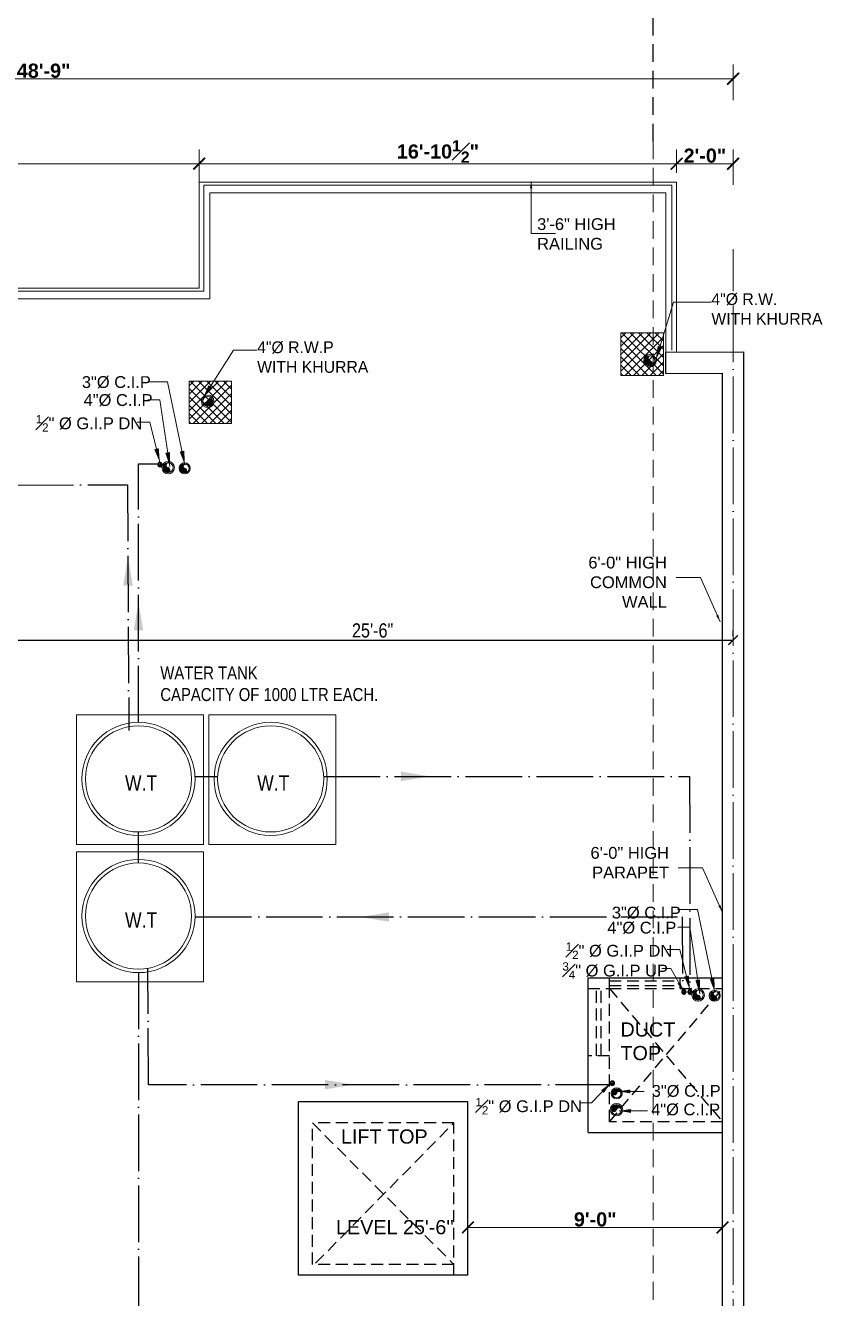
# Model space of a CAD drawing. Header units: feet. Extents: x 18471 to 30550, y -13540 to -11719.
# Drawn here: x 21718 to 22056, y -12922 to -12382 of the extents above; entities that cross this region are included whole.
import ezdxf

# ---------------------------------------------------------------- set-up
doc = ezdxf.new("R2010")
doc.units = ezdxf.units.FT
doc.header["$MEASUREMENT"] = 0
doc.header["$PDMODE"] = 2
doc.linetypes.add('ACAD_ISO04W100', pattern=[30, 24, -3, 0, -3])
doc.linetypes.add('DASHED', pattern=[0.75, 0.5, -0.25])
doc.layers.get('0').update_dxf_attribs({"lineweight": 30})
doc.layers.add('BLK_1_TERRACESERVICE_UTILITYDISTANCE', color=25, linetype='Continuous', true_color=0x995f4c, plot=False)
for name, color, linetype, lineweight in [('center line', 253, 'ACAD_ISO04W100', 5), ('CWS', 94, 'Continuous', 9), ('DIM', 7, 'Continuous', 18), ('P-SOIL', 6, 'Continuous', 18), ('P-WASTE', 130, 'Continuous', 18), ('PL-C.W.S', 90, 'ACAD_ISO04W100', 25), ('PLANTERS', 58, 'Continuous', 13), ('pub health ser', 22, 'Continuous', 30), ('SANTRY', 1, 'Continuous', 20), ('SANTRY TEXT', 174, 'Continuous', 9), ('SPECS', 7, 'Continuous', 13), ('stairs', 22, 'Continuous', 20), ('TEXT', 7, 'Continuous', 30), ('WALL', 10, 'Continuous', 30)]:
    doc.layers.add(name, color=color, linetype=linetype, lineweight=lineweight)
doc.layers.add('W2', color=173, linetype='Continuous')
doc.styles.add('AR. TEXT 01', font='arialbd.ttf')
doc.styles.add('DIM TEXT', font='GOTHIC.TTF', dxfattribs={"height": 5})
doc.styles.add('p.h tex', font='techb___.ttf')
doc.styles.get("Standard").update_dxf_attribs({"font": 'ARIALN.TTF'})
doc.styles.add('TEX02', font='GARA.TTF')
doc.dimstyles.new('DIM 50', dxfattribs={"dimtxt": 6, "dimasz": 3, "dimexe": 6, "dimexo": 4, "dimgap": 0.3125, "dimtad": 1, "dimzin": 3, "dimdsep": 46, "dimlunit": 4, "dimtxsty": 'AR. TEXT 01', "dimblk": 'DOT', "dimcen": 0.09, "dimclrd": 5, "dimclre": 5, "dimclrt": 5, "dimazin": 0, "dimtfac": 0.8, "dimtofl": 0, "dimtmove": 1, "dimatfit": 3, "dimfxl": 6, "dimfxlon": 1, "dimfrac": 1, "dimtolj": 1, "dimtzin": 0, "dimlwd": -1, "dimlwe": -1, "dimarcsym": 1})
doc.dimstyles.new('DIM STYLE', dxfattribs={"dimtxt": 5, "dimasz": 3, "dimexe": 0, "dimexo": 0, "dimgap": 1.5, "dimtad": 1, "dimdec": 4, "dimzin": 3, "dimdsep": 46, "dimlunit": 4, "dimtxsty": 'DIM TEXT', "dimblk": 'ARCHTICK', "dimcen": 0, "dimdle": 1, "dimclrd": 256, "dimclre": 253, "dimclrt": 256, "dimadec": 0, "dimazin": 0, "dimtfac": 0.75, "dimtdec": 4, "dimtofl": 0, "dimtmove": 1, "dimatfit": 3, "dimfxl": 1, "dimfrac": 1, "dimtolj": 1, "dimtzin": 0, "dimlwd": -1, "dimlwe": -1, "dimarcsym": 0})
doc.dimstyles.get("Standard").update_dxf_attribs({"dimtxt": 6, "dimasz": 4, "dimexe": 4, "dimexo": 4, "dimgap": 1, "dimtad": 1, "dimdec": 1, "dimzin": 3, "dimdsep": 46, "dimlunit": 4, "dimtxsty": 'Standard', "dimblk": 'ARCHTICK', "dimcen": 0.09, "dimadec": 0, "dimazin": 0, "dimtfac": 1.004999999999999, "dimtdec": 1, "dimtofl": 0, "dimtmove": 2, "dimatfit": 3, "dimfxl": 4, "dimfxlon": 1, "dimtolj": 1, "dimtzin": 0, "dimarcsym": 0})

# ---------------------------------------------------------------- blocks, each defined once
blk = doc.blocks.new('_ArchTick')
at = {"color": 0, "linetype": 'ByBlock', "const_width": 0.15}
blk.add_lwpolyline([(-0.5, -0.5), (0.5, 0.5)], dxfattribs=at)
blk = doc.blocks.new('*D219')
at = {"layer": 'Defpoints', "color": 0, "transparency": 16777216}
for p in [(22017.79801133277, -12404.78902547633), (22017.79801133277, -12556.33949283587), (21432.79801133277, -12602.67774282331)]:
    blk.add_point(p, dxfattribs=at)
at = {"layer": 'DIM', "ltscale": 5, "transparency": 16777216}
for p, q in [((21432.79801133277, -12413.78902547633), (21432.79801133277, -12398.78902547633)), ((22017.79801133277, -12413.78902547633), (22017.79801133277, -12398.78902547633)), ((21432.79801133277, -12404.78902547633), (22017.79801133277, -12404.78902547633))]:
    blk.add_line(p, q, dxfattribs=at)
at = {"layer": 'DIM', "transparency": 16777216, "xscale": 5, "yscale": 5, "zscale": 5, "rotation": 180}
blk.add_blockref('_ArchTick', (21432.79801133277, -12404.78902547633), dxfattribs=at)
at = {"layer": 'DIM', "transparency": 16777216, "xscale": 5, "yscale": 5, "zscale": 5}
blk.add_blockref('_ArchTick', (22017.79801133277, -12404.78902547633), dxfattribs=at)
at = {"layer": 'DIM', "transparency": 16777216, "insert": (21725.29801133277, -12401.41052547633), "char_height": 6, "attachment_point": 5, "style": 'AR. TEXT 01'}
blk.add_mtext('\\A1;48\'-9"', dxfattribs=at)
blk = doc.blocks.new('*D220')
at = {"layer": 'Defpoints', "color": 0, "transparency": 16777216}
for p in [(22013.29801133277, -12891.99212273939), (21905.29801133276, -12900.77331808455), (22013.29801133277, -12903.02432343301)]:
    blk.add_point(p, dxfattribs=at)
at = {"layer": 'DIM', "ltscale": 5, "transparency": 16777216}
for p, q in [((21905.29801133276, -12896.77331808455), (21905.29801133276, -12885.99212273939)), ((22013.29801133277, -12899.02432343301), (22013.29801133277, -12885.99212273939)), ((21905.29801133276, -12891.99212273939), (22013.29801133277, -12891.99212273939))]:
    blk.add_line(p, q, dxfattribs=at)
at = {"layer": 'DIM', "transparency": 16777216, "xscale": 5, "yscale": 5, "zscale": 5, "rotation": 180}
blk.add_blockref('_ArchTick', (21905.29801133276, -12891.99212273939), dxfattribs=at)
at = {"layer": 'DIM', "transparency": 16777216, "xscale": 5, "yscale": 5, "zscale": 5}
blk.add_blockref('_ArchTick', (22013.29801133277, -12891.99212273939), dxfattribs=at)
at = {"layer": 'DIM', "transparency": 16777216, "insert": (21959.29801133276, -12888.61362273939), "char_height": 6, "attachment_point": 5, "style": 'AR. TEXT 01'}
blk.add_mtext('\\A1;9\'-0"', dxfattribs=at)
blk = doc.blocks.new('RWP')
at = {"layer": 'P-SOIL'}
h = blk.add_hatch(color=7, dxfattribs=at)
edge = h.paths.add_edge_path()
edge.add_ellipse((-58225.88443678952, -118219.5594493906), major_axis=(1.494147372830069, 1.494147372830069), ratio=0.9999999999971358, start_angle=35.6182046845361, end_angle=125.618203281105)
edge.add_ellipse((-58225.88443678952, -118219.5594493906), major_axis=(1.494147372827425, 1.494147372827423), ratio=0.9999999999948398, start_angle=125.618203281105, end_angle=215.6182018617833)
edge.add_ellipse((-58226.11501198305, -118220.5921985362), major_axis=(0.7482431835796156, 0.7482431835796152), ratio=0.9999999999816468, start_angle=218.8220523718932, end_angle=392.4143515007202)
edge.add_ellipse((-58225.65386160055, -118218.5267002386), major_axis=(-0.7482431836025633, 0.7482431836025631), ratio=0.9999999999430152, start_angle=-51.1779422807781, end_angle=122.41435150089211, ccw=False)
at = {"layer": 'P-SOIL', "color": 7, "extrusion": (0, 0, -1)}
for centre, major_axis, ratio, start_param, end_param in [((-58225.88443678952, -118219.5594493906), (1.867684216040422, 1.867684216040422), 0.99999999999517, 3.926990816989658, 10.21017612416924), ((-58225.88443678952, -118219.5594493906), (-1.494147372831555, 1.494147372831555), 0.9999999999934598, 5.497787143778865, 11.78097245095845), ((-58226.11501198302, -118220.5921985362), (-0.7482431836144129, 0.7482431836144129), 0.9999999999042399, 1.005059168248902, 4.258487346123779)]:
    blk.add_ellipse(centre, major_axis=major_axis, ratio=ratio, start_param=start_param, end_param=end_param, dxfattribs=at)
at = {"layer": 'P-SOIL', "color": 7, "extrusion": (0, 0, -0.9999999999999998)}
blk.add_ellipse((-58225.65386160053, -118218.5267002386), major_axis=(0.7482431836246272, 0.7482431836246272), ratio=0.99999999987498, start_param=2.575855494946888, end_param=5.829283672833697, dxfattribs=at)
blk = doc.blocks.new('_Dot')
at = {"color": 0, "linetype": 'ByBlock', "lineweight": -2}
blk.add_line((-0.5, 0), (-1, 0), dxfattribs=at)
at = {"color": 0, "linetype": 'ByBlock', "const_width": 0.5}
blk.add_lwpolyline([(-0.25, 0, 1), (0.25, 0, 1)], format="xyb", close=True, dxfattribs=at)
blk = doc.blocks.new('V V F F')
at = {"layer": 'P-SOIL'}
h = blk.add_hatch(color=256, dxfattribs=at)
edge = h.paths.add_edge_path()
edge.add_ellipse((-1174.897316543749, -1791.3298966888), major_axis=(1.414213562375234, 1.414213562375234), ratio=0.9999999999999499, start_angle=324.3817967229876, end_angle=414.3817953112706, ccw=False)
edge.add_ellipse((-1174.897316543744, -1791.329896688799), major_axis=(-1.414213562371475, 1.414213562371475), ratio=0.9999999999999051, start_angle=144.3817981341165, end_angle=234.38179672296718, ccw=False)
edge.add_ellipse((-1174.679076648762, -1792.307395880055), major_axis=(-0.7082137126540621, 0.7082137126540621), ratio=0.9999999999993141, start_angle=-32.414351506228286, end_angle=141.1779476256419, ccw=False)
edge.add_ellipse((-1175.115556434453, -1790.352397491549), major_axis=(-0.7082137126629422, 0.7082137126629423), ratio=0.9999999999987264, start_angle=147.585648493852, end_angle=321.1779422778182)
for radius in [2.499999999999999, 1.999999999999998]:
    blk.add_circle((-1174.897316543745, -1791.329896688808), radius, dxfattribs=at)
for centre, start, end in [((-1174.679076648769, -1792.307395880055), 102.5856484936798, 288.9933520330306), ((-1175.115556434463, -1790.352397491549), 282.5856484936799, 108.9933520330306)]:
    blk.add_arc(centre, 1.001565437499833, start, end, dxfattribs=at)
blk = doc.blocks.new('100')
at = {"layer": 'P-WASTE'}
blk.add_hatch(color=256, dxfattribs=at).paths.add_polyline_path([(0.3260249795212076, 1.973248008309383, 0.4142135551564638), (-1.973248001145293, 0.3260250230132442, 0.414213555159394), (-0.3260250724852085, -1.973247998235819, 0.9455893433159012), (-1.45519e-11, -5.457e-12, -0.9455892991167292)])
for radius in [2.499999999999999, 1.999999999999998]:
    blk.add_circle((2.12549e-09, -3.00588e-09), radius, dxfattribs=at)
for centre, start, end in [((0.21823989284348, 0.9774991942531398), 71.00664796697363, 257.4143515063175), ((-0.21823989285076, -0.97749919425223), 251.0066479669736, 77.41435150631733)]:
    blk.add_arc(centre, 1.001565437499833, start, end, dxfattribs=at)
blk = doc.blocks.new('DF DF')
at = {"layer": 'PL-C.W.S', "ltscale": 2}
h = blk.add_hatch(dxfattribs=at)
h.set_pattern_fill('JIS_LC_20', color=256, scale=0.00030976, style=0)
h.set_pattern_definition([(135.0000000015881, (-713.6371133431317, -1892.405334894047), (0.0045997013275512, 0.0045997013272962), []), (135.0000000015881, (-713.6372434423317, -1892.405334894047), (0.0045997013275512, 0.0045997013272962), [])])
edge = h.paths.add_edge_path()
edge.add_ellipse((-1141.155969474507, -1786.047756641909), major_axis=(-0.0172638459292222, 3.67380965955e-05), ratio=0.9999999999448315, start_angle=109.7335148373989, end_angle=250.5103398213486)
edge.add_ellipse((-1141.150174988148, -1786.064019041909), major_axis=(-0.0325247972641925, 1.33438009235e-05), ratio=0.9999999999445645, start_angle=180.0235064780413, end_angle=270.02350647804116, ccw=False)
edge.add_ellipse((-1141.150174988148, -1786.064019041909), major_axis=(0.0325247727854484, 4.20759883691e-05), ratio=0.9999999999445631, start_angle=269.92587879808355, end_angle=359.9258787994174, ccw=False)
edge.add_ellipse((-1141.143692296203, -1786.080281441909), major_axis=(0.0175068814637724, 7.0747587468e-06), ratio=0.9999999999445439, start_angle=111.71059004010041, end_angle=248.24310202751678, ccw=False)
at = {"layer": 'PL-C.W.S', "ltscale": 2, "extrusion": (0, 0, -1)}
for centre, major_axis, ratio, start_param, end_param in [((-1141.150174988148, -1786.064019041909), (0.0403307360506055, 3.58698504617e-05), 0.99999999994456, 3.142482045763561, 9.425667352943147), ((-1141.150174988148, -1786.064019041909), (0.0325247258547981, 6.94492913112e-05), 0.9999999999445602, 3.14372792710681, 9.426913234286395), ((-1141.143692296203, -1786.080281441909), (-0.0175068160262084, 4.83866055586e-05), 0.9999999999442701, -1.194234800505054, 1.188707069907176), ((-1141.157000834208, -1786.047895540491), (0.0175068160262084, -4.83866055586e-05), 0.9999999999442701, -1.194234800505054, 1.188707069907176)]:
    blk.add_ellipse(centre, major_axis=major_axis, ratio=ratio, start_param=start_param, end_param=end_param, dxfattribs=at)
blk = doc.blocks.new('*D223')
at = {"layer": 'Defpoints', "color": 0, "transparency": 16777216}
for p in [(21791.29801133277, -12440.8034724353), (21456.79801133277, -12493.65837288003), (21791.29801133277, -12493.65837288003)]:
    blk.add_point(p, dxfattribs=at)
at = {"layer": 'DIM', "ltscale": 5, "transparency": 16777216}
for p, q in [((21456.79801133277, -12449.8034724353), (21456.79801133277, -12434.8034724353)), ((21791.29801133277, -12449.8034724353), (21791.29801133277, -12434.8034724353)), ((21456.79801133277, -12440.8034724353), (21791.29801133277, -12440.8034724353))]:
    blk.add_line(p, q, dxfattribs=at)
at = {"layer": 'DIM', "transparency": 16777216, "xscale": 5, "yscale": 5, "zscale": 5, "rotation": 180}
blk.add_blockref('_ArchTick', (21456.79801133277, -12440.8034724353), dxfattribs=at)
at = {"layer": 'DIM', "transparency": 16777216, "xscale": 5, "yscale": 5, "zscale": 5}
blk.add_blockref('_ArchTick', (21791.29801133277, -12440.8034724353), dxfattribs=at)
at = {"layer": 'DIM', "transparency": 16777216, "insert": (21624.04801133277, -12435.6255724353), "char_height": 6, "attachment_point": 5, "style": 'AR. TEXT 01'}
blk.add_mtext('\\A1;27\'-10{\\H0.800000x;\\S1#2;}"', dxfattribs=at)
blk = doc.blocks.new('*D224')
at = {"layer": 'Defpoints', "color": 0, "transparency": 16777216}
for p in [(21993.84049783186, -12440.8034724353), (21993.84049783186, -12448.65837288004), (21791.29801133277, -12493.65837288003)]:
    blk.add_point(p, dxfattribs=at)
at = {"layer": 'DIM', "ltscale": 5, "transparency": 16777216}
for p, q in [((21791.29801133277, -12449.8034724353), (21791.29801133277, -12434.8034724353)), ((21993.84049783186, -12444.65837288004), (21993.84049783186, -12434.8034724353)), ((21791.29801133277, -12440.8034724353), (21993.84049783186, -12440.8034724353))]:
    blk.add_line(p, q, dxfattribs=at)
at = {"layer": 'DIM', "transparency": 16777216, "xscale": 5, "yscale": 5, "zscale": 5, "rotation": 180}
blk.add_blockref('_ArchTick', (21791.29801133277, -12440.8034724353), dxfattribs=at)
at = {"layer": 'DIM', "transparency": 16777216, "xscale": 5, "yscale": 5, "zscale": 5}
blk.add_blockref('_ArchTick', (21993.84049783186, -12440.8034724353), dxfattribs=at)
at = {"layer": 'DIM', "transparency": 16777216, "insert": (21892.56925458232, -12435.6255724353), "char_height": 6, "attachment_point": 5, "style": 'AR. TEXT 01'}
blk.add_mtext('\\A1;16\'-10{\\H0.800000x;\\S1#2;}"', dxfattribs=at)
blk = doc.blocks.new('*D225')
at = {"layer": 'Defpoints', "color": 0, "transparency": 16777216}
for p in [(22017.79801133277, -12440.8034724353), (21993.84049783186, -12448.65837288004), (22017.79801133277, -12481.90713665107)]:
    blk.add_point(p, dxfattribs=at)
at = {"layer": 'DIM', "ltscale": 5, "transparency": 16777216}
for p, q in [((21993.84049783186, -12444.65837288004), (21993.84049783186, -12434.8034724353)), ((22017.79801133277, -12449.8034724353), (22017.79801133277, -12434.8034724353)), ((21993.84049783186, -12440.8034724353), (22017.79801133277, -12440.8034724353))]:
    blk.add_line(p, q, dxfattribs=at)
at = {"layer": 'DIM', "transparency": 16777216, "xscale": 5, "yscale": 5, "zscale": 5, "rotation": 180}
blk.add_blockref('_ArchTick', (21993.84049783186, -12440.8034724353), dxfattribs=at)
at = {"layer": 'DIM', "transparency": 16777216, "xscale": 5, "yscale": 5, "zscale": 5}
blk.add_blockref('_ArchTick', (22017.79801133277, -12440.8034724353), dxfattribs=at)
at = {"layer": 'DIM', "transparency": 16777216, "insert": (22005.81925458232, -12437.4309724353), "char_height": 6, "attachment_point": 5, "style": 'AR. TEXT 01'}
blk.add_mtext('\\A1;2\'-0"', dxfattribs=at)
blk = doc.blocks.new('*D233')
at = {"layer": 'BLK_1_TERRACESERVICE_UTILITYDISTANCE', "color": 0, "lineweight": -2, "transparency": 16777216}
for p, q in [((21711.91790543557, -12636.17244247835), (21711.91790543557, -12646.85698643132)), ((22017.79801133277, -12641.14485294914), (22017.79801133277, -12638.85698643132)), ((21711.91790543557, -12642.85698643132), (22017.79801133277, -12642.85698643132))]:
    blk.add_line(p, q, dxfattribs=at)
at = {"layer": 'Defpoints', "color": 0, "transparency": 16777216}
for p in [(21711.91790543557, -12632.17244247835), (22017.79801133277, -12642.85698643132), (22017.79801133277, -12645.14485294914)]:
    blk.add_point(p, dxfattribs=at)
at = {"layer": 'BLK_1_TERRACESERVICE_UTILITYDISTANCE', "color": 0, "lineweight": -2, "transparency": 16777216, "xscale": 4, "yscale": 4, "zscale": 4, "rotation": 180}
blk.add_blockref('_ArchTick', (21711.91790543557, -12642.85698643132), dxfattribs=at)
at = {"layer": 'BLK_1_TERRACESERVICE_UTILITYDISTANCE', "color": 0, "lineweight": -2, "transparency": 16777216, "xscale": 4, "yscale": 4, "zscale": 4}
blk.add_blockref('_ArchTick', (22017.79801133277, -12642.85698643132), dxfattribs=at)
at = {"layer": 'BLK_1_TERRACESERVICE_UTILITYDISTANCE', "color": 0, "transparency": 16777216, "insert": (21864.85795838417, -12638.79392336826), "char_height": 6, "attachment_point": 5}
blk.add_mtext('\\A1;25\'-6"', dxfattribs=at)

msp = doc.modelspace()

# ---------------------------------------------------------------- hatches: boundary and pattern name
at = {"layer": 'pub health ser', "lineweight": 0, "true_color": 0x939598}
h = msp.add_hatch(dxfattribs=at)
h.set_pattern_fill('ANSI37', color=252, scale=20, angle=-90.00000000000001, style=0)
h.set_pattern_definition([(-45.00000000000006, (-1713.084594339576, 46508.80748632332), (1.767766952966369, 1.767766952966367), []), (44.99999999999995, (-1713.084594339576, 46508.80748632332), (-1.767766952966367, 1.767766952966369), [])])
h.paths.add_polyline_path([(21988.2040877566, -12530.5778526118), (21988.20408775661, -12512.5778526118), (21970.20408775661, -12512.57785261178), (21970.20408775661, -12530.57785261178)])
edge = h.paths.add_edge_path(flags=16)
edge.add_ellipse((21978.52853494626, -12521.01587958235), major_axis=(0.7482431836542677, 0.7482431836542677), ratio=0.999999999800657, start_angle=51.17794786418325, end_angle=63.99335204062713)
edge.add_ellipse((21978.75911013978, -12522.04862872793), major_axis=(1.494147372824954, 1.494147372824954), ratio=1, start_angle=54.38179825586201, end_angle=60.789499034851985, ccw=False)
h = msp.add_hatch(dxfattribs=at)
h.set_pattern_fill('ANSI37', color=252, scale=20, angle=-90.00000000000001, style=0)
h.set_pattern_definition([(-45.00000000000006, (-1896.27288176689, 46488.40102027426), (1.767766952966369, 1.767766952966367), []), (44.99999999999995, (-1896.27288176689, 46488.40102027426), (-1.767766952966367, 1.767766952966369), [])])
h.paths.add_polyline_path([(21805.01580032928, -12550.98431866086), (21805.0158003293, -12532.98431866086), (21787.0158003293, -12532.98431866083), (21787.0158003293, -12550.98431866083)])
edge = h.paths.add_edge_path(flags=16)
edge.add_ellipse((21795.34024751894, -12541.4223456314), major_axis=(0.7482431836542677, 0.7482431836542677), ratio=0.999999999800657, start_angle=51.17794786418325, end_angle=63.99335204062713)
edge.add_ellipse((21795.57082271246, -12542.45509477699), major_axis=(1.494147372824954, 1.494147372824954), ratio=1, start_angle=54.38179825586201, end_angle=60.789499034851985, ccw=False)

# ---------------------------------------------------------------- linework, layer by layer
at = {"layer": 'center line'}
msp.add_line((22017.79801133277, -13036.65837288009, 0.02260156391333), (22017.79801133277, -12477.00063065624, 0.02260156391333), dxfattribs=at)
at = {"layer": 'PL-C.W.S', "ltscale": 2}
msp.add_line((21765.54985908702, -12737.40052979688, 0.02260156391333), (21765.54985908702, -12724.2374724346, 0.02260156391333), dxfattribs=at)
at = {"layer": 'PL-C.W.S', "elevation": 0.02260156391333}
for points in [[(21765.54985908699, -12677.7374724346), (21765.54985908699, -12568.05013423218), (21773.98128582561, -12568.09921931146)], [(21789.28846159479, -12700.6498612721), (21799.15081777176, -12700.6498612721)], [(21844.09821377906, -12700.6498612721), (21999.33991222822, -12700.6498612721), (21999.44739560043, -12791.36011939479)], [(21789.54640938593, -12760.3074373439), (21996.19946325119, -12760.3074373439), (21996.42519028532, -12790.65837288001)], [(21765.54985908702, -12783.90052979688), (21765.54985908702, -13038.52808888975), (21939.88279564509, -13038.52808888975), (21939.88279564509, -13188.51681598302)], [(21966.44256000833, -12831.43235531922), (21769.75040235963, -12831.43235531922), (21769.52349994446, -12782.30504214068)]]:
    msp.add_lwpolyline(points, dxfattribs=at)
at = {"layer": 'PL-C.W.S'}
msp.add_lwpolyline([(21443.06754878032, -12572.73076457674), (21443.06754878032, -12577.72269171013), (21760.81734531922, -12576.97269171013), (21761.45942319064, -12681.23104872307)], dxfattribs=at)
at = {"layer": 'PL-C.W.S', "ltscale": 2}
for points in [[(21763.08071169204, -12619.73720135026), (21761.08071169204, -12607.73720135026), (21759.08071169204, -12619.73720135026)], [(21767.54985908699, -12638.71201517057, 0.02260156391333), (21765.54985908699, -12626.71201517057, 0.02260156391333), (21763.54985908699, -12638.71201517057, 0.02260156391333)], [(21876.97179643966, -12698.6498612721, 0.02260156391333), (21888.97179643966, -12700.6498612721, 0.02260156391333), (21876.97179643966, -12702.6498612721, 0.02260156391333)], [(21871.85695430397, -12758.3074373439, 0.02260156391333), (21859.85695430397, -12760.3074373439, 0.02260156391333), (21871.85695430397, -12762.3074373439, 0.02260156391333)], [(21844.64795410778, -12829.43235531923, 0.02260156391333), (21856.64795410778, -12831.43235531922, 0.02260156391333), (21844.64795410778, -12833.43235531922, 0.02260156391333)]]:
    msp.add_solid(points, dxfattribs=at)
at = {"layer": 'PLANTERS', "ltscale": 15, "elevation": 0.02260156391333}
for points in [[(21993.79801133277, -12520.65837288003), (21993.84049783186, -12448.65837288004), (21791.29801133277, -12448.65837288004), (21791.29801133277, -12493.65837288004), (21456.79801133277, -12493.65837288003)], [(21991.74940058433, -12519.86560248369), (21991.7767044788, -12449.88067112541), (21793.24934381752, -12449.88067112541), (21793.24934381752, -12494.88067112541), (21458.74934381752, -12494.8806711254), (21458.74934381755, -12565.63067112254)], [(21989.29813905806, -12520.62446843618), (21989.30646469675, -12453.15837288004), (21795.79801133277, -12453.15837288004), (21795.79801133277, -12498.15837288004), (21461.29801133277, -12498.15837288003), (21461.2980113328, -12566.40837287718)]]:
    msp.add_lwpolyline(points, dxfattribs=at)
at = {"layer": 'pub health ser', "color": 252, "lineweight": 0, "true_color": 0x939598, "elevation": 0.02260156391333}
for points in [[(21970.20408775661, -12512.5778526118), (21988.20408775661, -12512.5778526118), (21988.20408775661, -12530.57785261179), (21970.20408775661, -12530.57785261179)], [(21787.0158003293, -12532.98431866086), (21805.0158003293, -12532.98431866086), (21805.0158003293, -12550.98431866085), (21787.0158003293, -12550.98431866085)]]:
    msp.add_lwpolyline(points, close=True, dxfattribs=at)
at = {"layer": 'SANTRY'}
msp.add_line((21793.14030370923, -12787.73523779217, 0.02260156391333), (21739.24528939704, -12787.73523779217, 0.02260156391333), dxfattribs=at)
at = {"layer": 'SANTRY', "elevation": 0.02260156391333}
for points in [[(21739.24528939704, -12674.51051448231), (21793.14030370923, -12674.51051448231), (21793.14030370923, -12729.57218042989), (21739.24528939704, -12729.57218042989)], [(21795.31994608544, -12674.51051448231), (21849.21496039764, -12674.51051448231), (21849.21496039764, -12729.57218042989), (21795.31994608544, -12729.57218042989)], [(21739.24528939704, -12732.6735718446), (21793.14030370923, -12732.6735718446), (21793.14030370923, -12787.73523779217), (21739.24528939704, -12787.73523779217)]]:
    msp.add_lwpolyline(points, close=True, dxfattribs=at)
at = {"layer": 'SANTRY'}
for centre, radius in [((21765.54985908699, -12701.7374724346, 0.02260156391333), 24), ((21821.62451577541, -12701.7374724346, 0.02260156391333), 24), ((21765.54985908699, -12701.7374724346, 0.02260156391333), 22.5), ((21821.62451577541, -12701.7374724346, 0.02260156391333), 22.5), ((21765.54985908702, -12759.90052979688, 0.02260156391333), 24), ((21765.54985908702, -12759.90052979688, 0.02260156391333), 22.5)]:
    msp.add_circle(centre, radius, dxfattribs=at)
at = {"layer": 'stairs'}
msp.add_line((21905.29801133276, -12909.15837288004, 0.02260156391333), (21905.29801133276, -12912.15837288004, 0.02260156391333), dxfattribs=at)
at = {"layer": 'W2', "linetype": 'DASHED', "ltscale": 10}
for p, q in [((21965.29801133277, -12790.65837288003, 0.02260156391333), (21965.29801133277, -12786.15837288003, 0.02260156391333)), ((21956.29801133277, -12790.65837288001, 0.02260156391333), (21965.29801133277, -12790.65837288003, 0.02260156391333)), ((21959.79801133277, -12819.15837288003, 0.02260156391333), (21959.79801133277, -12790.65837288003, 0.02260156391333)), ((21961.79801133277, -12819.15837288003, 0.02260156391333), (21961.79801133277, -12790.65837288003, 0.02260156391333)), ((21965.29801133277, -12787.40837288003, 0.02260156391333), (21995.29801133277, -12787.40837288003, 0.02260156391333)), ((21965.29801133277, -12789.40837288003, 0.02260156391333), (21995.29801133277, -12789.40837288003, 0.02260156391333)), ((21965.29801133277, -12847.15837288006, 0.02260156391333), (21965.29801133277, -12790.65837288003, 0.02260156391333)), ((21965.29801133277, -12790.65837288001, 0.02260156391333), (22013.29801133276, -12790.65837288001, 0.02260156391333)), ((21965.29801133277, -12847.15837288006, 0.02260156391333), (22013.29801133276, -12790.65837288001, 0.02260156391333)), ((21965.29801133277, -12790.65837288003, 0.02260156391333), (22013.29801133276, -12847.15837288006, 0.02260156391333)), ((21965.29801133277, -12819.15837288003, 0.02260156391333), (21956.29801133277, -12819.15837288003, 0.02260156391333)), ((21839.29801133276, -12907.65837288004, 0.02260156391333), (21839.29801133276, -12847.65837288004, 0.02260156391333)), ((21899.29801133276, -12847.65837288004, 0.02260156391333), (21839.29801133276, -12847.65837288004, 0.02260156391333)), ((21839.29801133276, -12847.65837288004, 0.02260156391333), (21899.29801133276, -12907.65837288004, 0.02260156391333)), ((21840.68218703394, -12907.18062764693, 0.02260156391333), (21899.29801133276, -12847.65837288004, 0.02260156391333)), ((21899.29801133276, -12912.15837288004, 0.02260156391333), (21899.29801133276, -12847.65837288004, 0.02260156391333)), ((22013.29801133276, -12847.15837288006, 0.02260156391333), (21965.29801133277, -12847.15837288006, 0.02260156391333)), ((21899.29801133276, -12907.65837288004, 0.02260156391333), (21839.29801133276, -12907.65837288004, 0.02260156391333))]:
    msp.add_line(p, q, dxfattribs=at)
at = {"layer": 'W2'}
msp.add_line((21849.14619016476, -12907.65837288004, 0.02260156391333), (21849.14619016478, -12907.65837288004, 0.02260156391333), dxfattribs=at)
at = {"layer": 'WALL', "color": 3, "linetype": 'DASHED', "ltscale": 15}
msp.add_line((21983.93458956213, -12431.36349181266, 0.02260156391333), (21983.93458956213, -12353.71500867023, 0.02260156391333), dxfattribs=at)
at = {"layer": 'WALL', "color": 3, "linetype": 'DASHED', "lineweight": 13, "ltscale": 15}
msp.add_line((21983.93458956213, -12431.36349181266, 0.02260156391333), (21983.93458956213, -13186.25407082999, 0.02260156391333), dxfattribs=at)
at = {"layer": 'WALL', "lineweight": 25}
for p, q in [((21989.29710307872, -12520.76196588903, 0.02260156391333), (22022.29801133277, -12520.65837288006, 0.02260156391333)), ((21989.29710307872, -12529.76196588901, 0.02260156391333), (21989.29710307872, -12520.76196588901, 0.02260156391333)), ((22022.29801133277, -12988.65837288005, 0.02260156391333), (22022.29801133277, -12520.65837288004, 0.02260156391333)), ((21989.29710307872, -12529.76196588903, 0.02260156391333), (22013.29801133277, -12529.65837288006, 0.02260156391333)), ((22013.29801133277, -12786.15837288003, 0.02260156391333), (22013.29801133277, -12529.65837288004, 0.02260156391333)), ((21956.29801133277, -12851.65837288006, 0.02260156391333), (21956.29801133277, -12786.15837288001, 0.02260156391333)), ((21956.29801133277, -12786.15837288001, 0.02260156391333), (22013.29801133277, -12786.15837288003, 0.02260156391333)), ((22013.29801133276, -12851.65837288007, 0.02260156391333), (22013.2980113328, -12786.15837288, 0.02260156391333)), ((21833.39619016476, -12912.15837288004, 0.02260156391333), (21833.39619016476, -12838.65837288006, 0.02260156391333)), ((21888.79801133277, -12838.65837288004, 0.02260156391333), (21833.39619016476, -12838.65837288006, 0.02260156391333)), ((21905.29801133276, -12838.65837288004, 0.02260156391333), (21888.79801133277, -12838.65837288004, 0.02260156391333)), ((21905.29801133276, -12912.15837288004, 0.02260156391333), (21905.29801133276, -12838.65837288004, 0.02260156391333)), ((21956.29801133277, -12851.65837288006, 0.02260156391333), (22013.29801133276, -12851.65837288007, 0.02260156391333)), ((22013.29801133277, -12979.65837288006, 0.02260156391333), (22013.29801133277, -12851.65837288007, 0.02260156391333)), ((21849.14619016476, -12912.15837288004, 0.02260156391333), (21833.39619016476, -12912.15837288004, 0.02260156391333)), ((21905.29801133276, -12912.15837288004, 0.02260156391333), (21849.14619016476, -12912.15837288004, 0.02260156391333))]:
    msp.add_line(p, q, dxfattribs=at)
at = {"layer": 'WALL'}
msp.add_line((21995.29801133277, -12790.65837288003, 0.02260156391333), (21995.29801133277, -12786.15837288003, 0.02260156391333), dxfattribs=at)

# ---------------------------------------------------------------- block references
at = {"layer": 'P-SOIL', "xscale": -1.056521739650629, "yscale": 1.056521739184969, "zscale": 1.056521739115739}
for p in [(20536.8055351658, -10677.13652111627), (20761.65593564207, -10900.82274904086, 0.02260156391333)]:
    msp.add_blockref('V V F F', p, dxfattribs=at)
at = {"layer": 'P-SOIL', "xscale": -1.056521739650629, "yscale": 1.056521739184969, "zscale": 1.056521739115739, "rotation": 270}
msp.add_blockref('V V F F', (23860.91000419319, -11600.7028818167, 0.02260156391333), dxfattribs=at)
at = {"layer": 'P-WASTE', "xscale": 0.9400695655276597, "yscale": 0.9400695655276597, "zscale": 0.9400695655276597}
for p in [(21785.15140762709, -12570.03828545153), (22010.00180810336, -12793.72451337611, 0.02260156391333)]:
    msp.add_blockref('100', p, dxfattribs=at)
at = {"layer": 'P-WASTE', "xscale": 0.9400695655276597, "yscale": 0.9400695655276597, "zscale": 0.9400695655276597, "rotation": 270}
msp.add_blockref('100', (21968.36526682185, -12835.07578500341, 0.02260156391333), dxfattribs=at)
at = {"layer": 'PL-C.W.S', "xscale": 22.60173912992468, "yscale": 22.60173912992468, "zscale": 22.60173912992468}
for p in [(47566.62734889013, 27799.74584586594), (47788.88513349251, 27576.05961794136, 0.02260156391333), (47791.47774936638, 27576.05961794136, 0.02260156391333), (47758.54852709974, 27537.3737708141, 0.02260156391333)]:
    msp.add_blockref('DF DF', p, dxfattribs=at)
at = {"layer": 'WALL'}
msp.add_blockref('RWP', (80208.38706228907, 105695.1784017624, 0.02260156391333), dxfattribs=at)
at = {"layer": 'WALL', "rotation": 90}
msp.add_blockref('RWP', (-96424.65343692218, 45684.29227092277, 0.02260156391333), dxfattribs=at)

# ---------------------------------------------------------------- texts
at = {"layer": 'CWS', "ltscale": 0.2, "char_height": 5, "width": 71.7429229065092, "style": 'p.h tex'}
for s, insert, attachment_point in [('\\A1;{\\fArial|b0|i0|c0|p34;\\H0.7x;\\S1#2;\\H1.429x;"\\H1x; %%C G.I.P DN}', (21721.95045472361, -12554.42973708039), 7), ('\\A1;{\\fArial|b0|i0|c0|p34;\\H0.7x;\\S1#2;\\H1.429x;"\\H1x; %%C G.I.P DN}', (21946.80085519987, -12778.11596500498, 0.02260156391333), 7), ('\\A1;{\\fArial|b0|i0|c0|p34;\\H0.7x;\\S3#4;\\H1.429x;" %%C G.I.P UP }', (21945.35921381733, -12779.5268501504, 0.02260156391333), 1), ('\\A1;{\\fArial|b0|i0|c0|p34;\\H0.7x;\\S1#2;\\H1.429x;"\\H1x; %%C G.I.P DN}', (21908.50041681148, -12844.06462449327, 0.02260156391333), 7)]:
    msp.add_mtext(s, dxfattribs=dict(at, insert=insert, attachment_point=attachment_point))
at = {"layer": 'SANTRY TEXT', "color": 5, "ltscale": 25, "char_height": 5, "style": 'DIM TEXT'}
for s, insert, width, attachment_point in [('\\A1;4"%%C R.W.\\PWITH KHURRA', (22008.57037459048, -12495.74959010949, 0.02260156391333), 68.77202682150889, 1), ('\\A1;4"%%C R.W.P\\PWITH KHURRA', (21815.88208716317, -12516.15605615855, 0.02260156391333), 68.77202682150889, 1), ('\\A1;{\\fArial|b0|i0|c0|p34;3"%%C C.I.P}', (21770.77373706231, -12530.92178050622), 68.77202682150889, 3), ('\\A1;{\\fArial|b0|i0|c0|p34;4"%%C C.I.P}', (21771.51688944955, -12538.54445632551, -0.02260156391334), 82.87071002800438, 3), ('\\A1;{\\fArial|b0|i0|c0|p34;3"%%C C.I.P}', (21995.62413753858, -12755.9342021015, 0.02260156391333), 68.77202682150889, 3), ('\\A1;{\\fArial|b0|i0|c0|p34;4"%%C C.I.P}', (21993.70209661527, -12762.3082108229, 0.02260156391333), 82.87071002800438, 3), ('\\A1;{\\fArial|b0|i0|c0|p34;3"%%C C.I.P}', (22012.52364241123, -12831.56650448647, 0.02260156391333), 68.77202682150889, 3), ('\\A1;{\\fArial|b0|i0|c0|p34;4"%%C C.I.P}', (22012.27741450427, -12839.41868875312, 0.02260156391333), 68.77202682150889, 3)]:
    msp.add_mtext(s, dxfattribs=dict(at, insert=insert, width=width, attachment_point=attachment_point))
at = {"layer": 'SANTRY TEXT', "char_height": 6.5, "width": 150.6311678927559, "attachment_point": 3}
for insert in [(21773.4672110016, -12700.18819743562, 0.02260156391333), (21829.54186769002, -12700.18819743562, 0.02260156391333), (21773.4672110016, -12758.3512547979, 0.02260156391333)]:
    msp.add_mtext('\\A1;W.T', dxfattribs=dict(at, insert=insert))
at = {"layer": 'TEXT'}
for s, insert, char_height, width, attachment_point in [('{\\fArial|b0|i0|c0|p34;3\'-6" HIGH \\PRAILING}', (21934.6463878108, -12463.93207014477, 0.02260156391333), 5, 37.04403607775379, 1), ('{\\fArial|b0|i0|c0|p34;6\'-0" HIGH \\PCOMMON WALL}', (21989.6850347076, -12607.48118220093, 0.02260156391333), 5, 37.04403607775379, 3), ('\\A1;WATER TANK \\PCAPACITY OF 1000 LTR EACH.', (21774.80852721417, -12654.03706319372, 0.02260156391333), 5.5, 144.9750178556721, 1), ('{\\fArial|b0|i0|c0|p34;6\'-0" HIGH \\PPARAPET}', (21990.59330470663, -12730.59691462548, 0.02260156391333), 5, 37.04403607775379, 3)]:
    msp.add_mtext(s, dxfattribs=dict(at, insert=insert, char_height=char_height, width=width, attachment_point=attachment_point))
at = {"layer": 'TEXT', "char_height": 6, "attachment_point": 1, "style": 'TEX02'}
for s, insert, width in [('\\A1;{\\fArial|b0|i0|c0|p34;DUCT\\PTOP}', (21969.99651001822, -12805.00832705482, 0.02260156391333), 33.96220307267504), ('\\A1;{\\fArial|b0|i0|c0|p34;LIFT TOP}', (21851.43848622837, -12850.41761317807, 0.02260156391333), 122.3871354138555), ("\\A1;{\\fArial|b0|i0|c0|p34; \\PLEVEL 25'-6''}", (21849.33036730499, -12878.84699626661, 0.02260156391333), 63.03306711644836)]:
    msp.add_mtext(s, dxfattribs=dict(at, insert=insert, width=width))

# ---------------------------------------------------------------- dimensions: what is measured, and where the dimension line sits
at = {"layer": 'BLK_1_TERRACESERVICE_UTILITYDISTANCE', "color": 37}
dim = msp.add_linear_dim(base=(22017.79801133277, -12642.85698643132, 0.02260156391333), p1=(21711.91790543557, -12632.17244247835, 0.02260156391333), p2=(22017.79801133277, -12645.14485294914, 0.02260156391333), dimstyle='Standard', override={"dimfxl": 7}, dxfattribs=at)
dim.commit()
dim.dimension.update_dxf_attribs({"geometry": '*D233', "text_midpoint": (21864.85795838417, -12638.79392336826, 0.02260156391333)})
at = {"layer": 'DIM', "ltscale": 5}
for base, p1, p2, override, picture, middle in [((22017.79801133277, -12404.78902547633, 0.02260156391333), (21432.79801133277, -12602.67774282331, 0.02260156391333), (22017.79801133277, -12556.33949283587, 0.02260156391333), {"dimtxt": 6, "dimasz": 5, "dimblk": 'ArchTick', "dimclrd": 256, "dimclre": 256, "dimclrt": 256, "dimfxl": 9}, '*D219', (21725.29801133277, -12401.41052547633, 0.02260156391333)), ((21791.29801133277, -12440.8034724353, 0.02260156391333), (21456.79801133277, -12493.65837288003, 0.02260156391333), (21791.29801133277, -12493.65837288003, 0.02260156391333), {"dimasz": 5, "dimblk": 'ArchTick', "dimclrd": 256, "dimclre": 256, "dimclrt": 256, "dimfxl": 9}, '*D223', (21624.04801133277, -12435.6255724353, 0.02260156391333)), ((21993.84049783186, -12440.8034724353, 0.02260156391333), (21791.29801133277, -12493.65837288003, 0.02260156391333), (21993.84049783186, -12448.65837288004, 0.02260156391333), {"dimasz": 5, "dimblk": 'ArchTick', "dimclrd": 256, "dimclre": 256, "dimclrt": 256, "dimfxl": 9}, '*D224', (21892.56925458232, -12435.6255724353, 0.02260156391333)), ((22017.79801133277, -12440.8034724353, 0.02260156391333), (21993.84049783186, -12448.65837288004, 0.02260156391333), (22017.79801133277, -12481.90713665107, 0.02260156391333), {"dimasz": 5, "dimblk": 'ArchTick', "dimclrd": 256, "dimclre": 256, "dimclrt": 256, "dimfxl": 9}, '*D225', (22005.81925458232, -12437.4309724353, 0.02260156391333)), ((22013.29801133277, -12891.99212273939, 0.02260156391333), (21905.29801133276, -12900.77331808455, 0.02260156391333), (22013.29801133277, -12903.02432343301, 0.02260156391333), {"dimtxt": 6, "dimasz": 5, "dimblk": 'ArchTick', "dimclrd": 256, "dimclre": 256, "dimclrt": 256, "dimfxl": 9}, '*D220', (21959.29801133276, -12888.61362273939, 0.02260156391333))]:
    dim = msp.add_linear_dim(base=base, p1=p1, p2=p2, dimstyle='DIM 50', override=override, dxfattribs=at)
    dim.commit()
    dim.dimension.update_dxf_attribs({"geometry": picture, "text_midpoint": middle})

# ---------------------------------------------------------------- leaders
at = {"layer": 'P-SOIL'}
for points in [[(21984.98495750491, -12524.09654165984, 0.02260156391333), (21992.47331277456, -12499.54659697704, 0.02260156391333), (22008.48151146265, -12499.54659697704, 0.02260156391333)], [(21792.86185029434, -12540.38109701409, 0.02260156391333), (21805.78502534725, -12519.9530630261, 0.02260156391333), (21815.79322403533, -12519.9530630261, 0.02260156391333)]]:
    msp.add_leader(points, dimstyle='DIM 50', override={"dimasz": 6, "dimtad": 0}, dxfattribs=at)
at = {"layer": 'P-SOIL', "ltscale": 10}
for points, override in [([(21785.23933519399, -12568.61155267468), (21777.78804919165, -12533.38902704707), (21769.31224746511, -12533.38902704707)], {"dimasz": 6, "dimgap": 2.5, "dimtad": 0}), ([(21778.81927480626, -12569.22546954376), (21774.53674858564, -12540.98414856183), (21769.53097700653, -12540.98414856183)], {"dimasz": 6, "dimgap": 2.5, "dimtad": 0}), ([(21774.62623788264, -12567.49591626531), (21770.34487813751, -12550.40573261732), (21764.9360719925, -12550.40573261732)], {"dimasz": 6, "dimtad": 0}), ([(22010.08973567026, -12792.29778059927, 0.02260156391333), (22002.63844966792, -12757.07525497165, 0.02260156391333), (21994.16264794138, -12757.07525497165, 0.02260156391333)], {"dimasz": 6, "dimgap": 2.5, "dimtad": 0}), ([(22003.66967528253, -12792.91169746834, 0.02260156391333), (21999.3871490619, -12764.67037648642, 0.02260156391333), (21994.3813774828, -12764.67037648642, 0.02260156391333)], {"dimasz": 6, "dimgap": 2.5, "dimtad": 0}), ([(21999.47663835891, -12791.18214418989, 0.02260156391333), (21995.19527861378, -12774.0919605419, 0.02260156391333), (21989.78647246876, -12774.0919605419, 0.02260156391333)], {"dimasz": 6, "dimtad": 0}), ([(21996.7522943505, -12791.72899123956, 0.02260156391333), (21991.34617278544, -12782.19187142058, 0.02260156391333), (21987.61519667335, -12782.19187142058, 0.02260156391333)], {"dimasz": 4, "dimtad": 0}), ([(21965.83492247892, -12830.76871623793, 0.02260156391333), (21957.77685774925, -12839.11132680899, 0.02260156391333), (21952.87533073, -12839.11132680899, 0.02260156391333)], {"dimasz": 5, "dimtad": 0}), ([(21969.24327082304, -12834.27775291862, 0.02260156391333), (21980.12462093247, -12834.27775291862, 0.02260156391333)], {"dimasz": 5, "dimtad": 0}), ([(21969.51342914755, -12842.57051876354, 0.02260156391333), (21981.5249786759, -12842.57051876354, 0.02260156391333)], {"dimasz": 5, "dimtad": 0})]:
    msp.add_leader(points, dimstyle='DIM 50', override=override, dxfattribs=at)
at = {"layer": 'SPECS'}
for points in [[(21932.1112048529, -12448.32336236351, 0.02260156391333), (21932.11120485288, -12470.34485887158, 0.02260156391333), (21942.47242041633, -12470.34485887158, 0.02260156391333)], [(22012.27840677815, -12635.04723999643, 0.02260156391333), (22003.92557493877, -12616.36873523295, 0.02260156391333), (21993.56435937533, -12616.36873523295, 0.02260156391333)], [(22013.18667677718, -12758.16297242097, 0.02260156391333), (22004.8338449378, -12739.4844676575, 0.02260156391333), (21994.47262937435, -12739.4844676575, 0.02260156391333)]]:
    msp.add_leader(points, dimstyle='DIM STYLE', override={"dimtad": 0}, dxfattribs=at)

doc.saveas('drawing.dxf')
